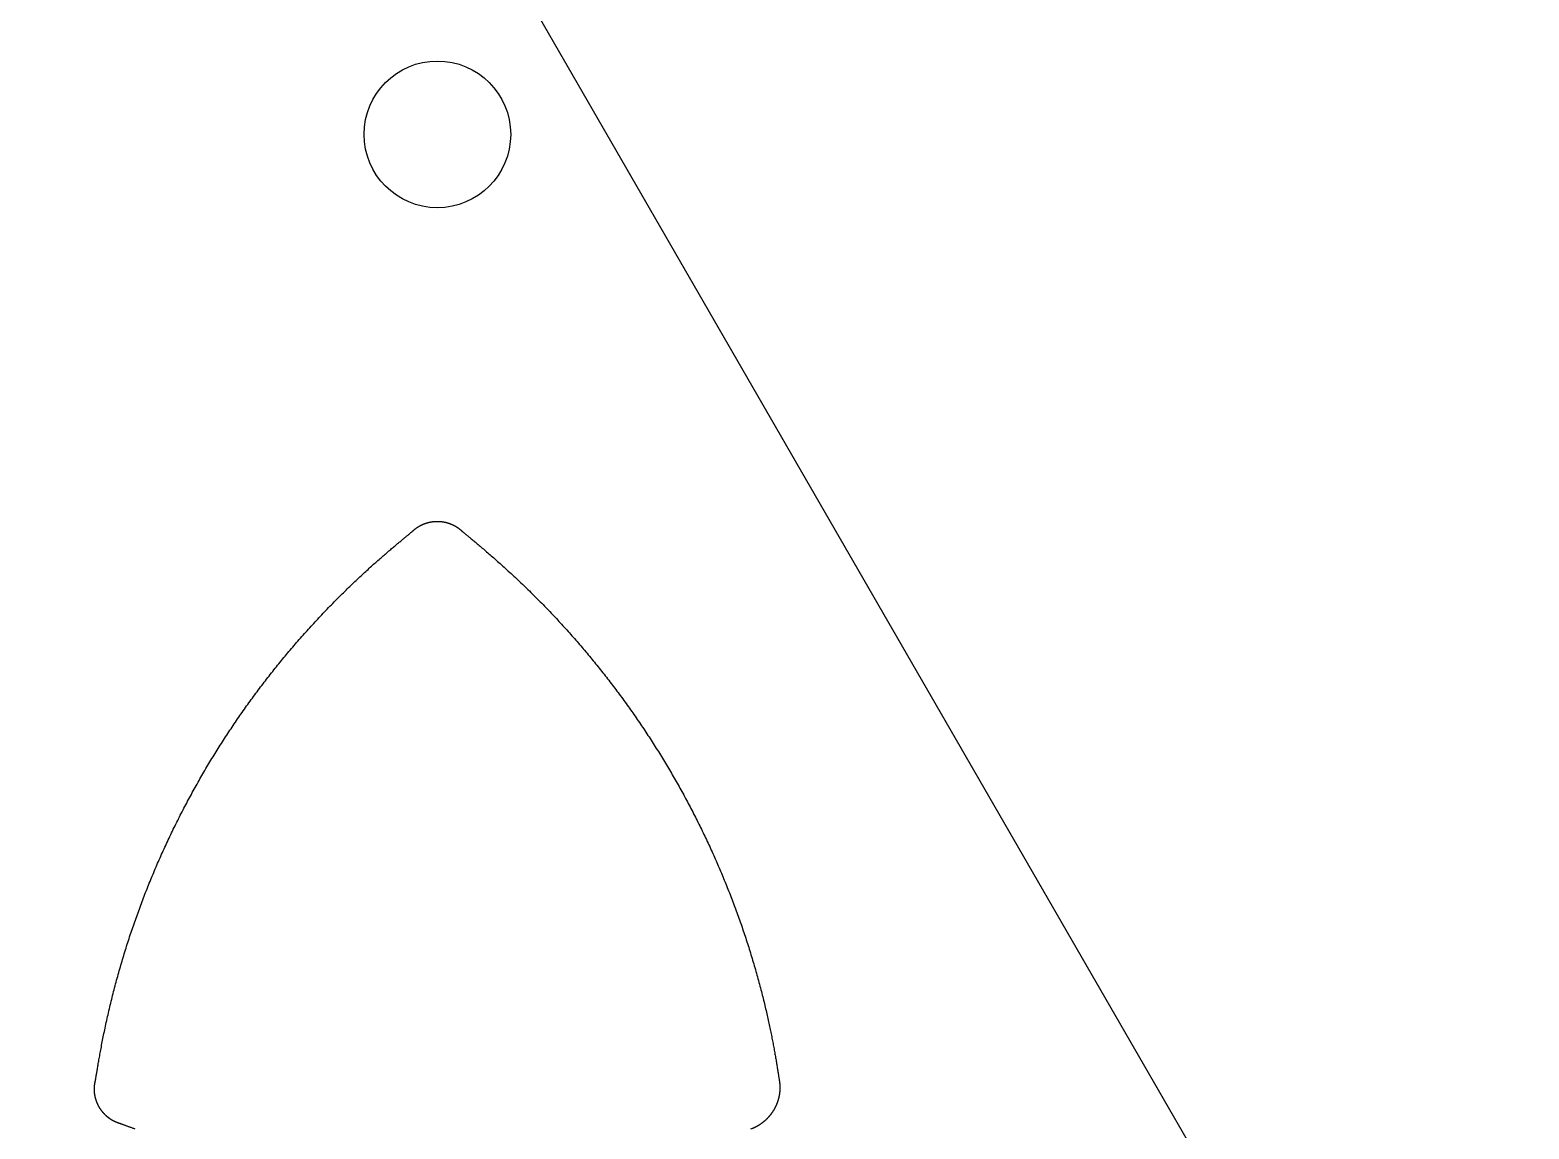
# Model space of a CAD drawing. Extents: x -3 to 136, y 0 to 121.
# Drawn here: x 75 to 105.67, y 69.26 to 91.74 of the extents above; entities that cross this region are included whole.
import ezdxf

# ---------------------------------------------------------------- set-up
doc = ezdxf.new("R2010")
doc.units = 0
doc.layers.get('0').update_dxf_attribs({"linetype": 'CONTINUOUS'})

msp = doc.modelspace()

# ---------------------------------------------------------------- linework, layer by layer
msp.add_lwpolyline([(69.2641, 119.9689, 0.5773503), (64.0679, 119.9689), (-2.5981, 4.5, 0.5773503), (0, 0), (133.332, 0, 0.5773503), (135.9301, 4.5)], format="xyb", close=True)
for points in [[(82.8388, 81.4983, 0), (82.8413, 81.5006, 0), (82.8437, 81.5029, 0), (82.8462, 81.5052, 0), (82.8488, 81.5075, 0), (82.8513, 81.5097, 0), (82.8538, 81.512, 0), (82.8564, 81.5142, 0), (82.8589, 81.5164, 0), (82.8615, 81.5186, 0), (82.8641, 81.5208, 0), (82.8666, 81.523, 0), (82.8692, 81.5251, 0), (82.8719, 81.5273, 0), (82.8745, 81.5294, 0), (82.8771, 81.5315, 0), (82.8798, 81.5336, 0), (82.8824, 81.5357, 0), (82.8851, 81.5378, 0), (82.8878, 81.5398, 0), (82.8904, 81.5419, 0), (82.8931, 81.5439, 0), (82.8958, 81.546, 0), (82.8986, 81.548, 0), (82.9013, 81.55, 0), (82.904, 81.552, 0), (82.9068, 81.5539, 0), (82.9095, 81.5559, 0), (82.9123, 81.5578, 0), (82.9151, 81.5597, 0), (82.9179, 81.5617, 0), (82.9207, 81.5636, 0), (82.9235, 81.5655, 0), (82.9263, 81.5673, 0), (82.9291, 81.5692, 0), (82.9319, 81.571, 0), (82.9348, 81.5729, 0), (82.9376, 81.5747, 0), (82.9405, 81.5765, 0), (82.9434, 81.5783, 0), (82.9462, 81.58, 0), (82.9491, 81.5818, 0), (82.952, 81.5836, 0), (82.9549, 81.5853, 0), (82.9578, 81.587, 0), (82.9608, 81.5887, 0), (82.9637, 81.5904, 0), (82.9666, 81.5921, 0), (82.9696, 81.5938, 0), (82.9725, 81.5954, 0), (82.9755, 81.597, 0), (82.9785, 81.5987, 0), (82.9814, 81.6003, 0), (82.9844, 81.6019, 0), (82.9874, 81.6034, 0), (82.9904, 81.605, 0), (82.9934, 81.6066, 0), (82.9965, 81.6081, 0), (82.9995, 81.6096, 0), (83.0025, 81.6111, 0), (83.0056, 81.6126, 0), (83.0086, 81.6141, 0), (83.0117, 81.6156, 0), (83.0147, 81.617, 0), (83.0178, 81.6185, 0), (83.0209, 81.6199, 0), (83.024, 81.6213, 0), (83.027, 81.6227, 0), (83.0301, 81.6241, 0), (83.0332, 81.6254, 0), (83.0364, 81.6268, 0), (83.0395, 81.6281, 0), (83.0426, 81.6294, 0), (83.0457, 81.6307, 0), (83.0489, 81.632, 0), (83.052, 81.6333, 0), (83.0552, 81.6346, 0), (83.0583, 81.6358, 0), (83.0615, 81.637, 0), (83.0646, 81.6383, 0), (83.0678, 81.6395, 0), (83.071, 81.6407, 0), (83.0742, 81.6418, 0), (83.0774, 81.643, 0), (83.0805, 81.6441, 0), (83.0837, 81.6453, 0), (83.0869, 81.6464, 0), (83.0901, 81.6475, 0), (83.0934, 81.6486, 0), (83.0966, 81.6496, 0), (83.0998, 81.6507, 0), (83.103, 81.6517, 0), (83.1063, 81.6527, 0), (83.1095, 81.6538, 0), (83.1127, 81.6547, 0), (83.116, 81.6557, 0), (83.1192, 81.6567, 0), (83.1225, 81.6576, 0), (83.1257, 81.6586, 0), (83.129, 81.6595, 0), (83.1323, 81.6604, 0), (83.1355, 81.6613, 0), (83.1388, 81.6622, 0), (83.1421, 81.663, 0), (83.1454, 81.6639, 0), (83.1486, 81.6647, 0), (83.1519, 81.6655, 0), (83.1552, 81.6663, 0), (83.1585, 81.6671, 0), (83.1618, 81.6679, 0), (83.1651, 81.6686, 0), (83.1684, 81.6694, 0), (83.1717, 81.6701, 0), (83.175, 81.6708, 0), (83.1784, 81.6715, 0), (83.1817, 81.6722, 0), (83.185, 81.6729, 0), (83.1883, 81.6735, 0), (83.1917, 81.6741, 0), (83.195, 81.6748, 0), (83.1983, 81.6754, 0), (83.2017, 81.676, 0), (83.205, 81.6765, 0), (83.2083, 81.6771, 0), (83.2117, 81.6776, 0), (83.215, 81.6782, 0), (83.2184, 81.6787, 0), (83.2217, 81.6792, 0), (83.2251, 81.6797, 0), (83.2284, 81.6801, 0), (83.2318, 81.6806, 0), (83.2352, 81.681, 0), (83.2385, 81.6815, 0), (83.2419, 81.6819, 0), (83.2453, 81.6823, 0), (83.2486, 81.6826, 0), (83.252, 81.683, 0), (83.2554, 81.6833, 0), (83.2587, 81.6837, 0), (83.2621, 81.684, 0), (83.2655, 81.6843, 0), (83.2689, 81.6846, 0), (83.2723, 81.6849, 0), (83.2756, 81.6851, 0), (83.279, 81.6854, 0), (83.2824, 81.6856, 0), (83.2858, 81.6858, 0), (83.2892, 81.686, 0), (83.2926, 81.6862, 0), (83.296, 81.6864, 0), (83.2993, 81.6865, 0), (83.3027, 81.6866, 0), (83.3061, 81.6868, 0), (83.3095, 81.6869, 0), (83.3129, 81.687, 0), (83.3163, 81.687, 0), (83.3197, 81.6871, 0), (83.3231, 81.6871, 0), (83.3265, 81.6872, 0), (83.3299, 81.6872, 0), (83.3333, 81.6872, 0), (83.3367, 81.6872, 0), (83.3401, 81.6871, 0), (83.3435, 81.6871, 0), (83.3469, 81.687, 0), (83.3503, 81.687, 0), (83.3536, 81.6869, 0), (83.357, 81.6868, 0), (83.3604, 81.6866, 0), (83.3638, 81.6865, 0), (83.3672, 81.6863, 0), (83.3706, 81.6862, 0), (83.374, 81.686, 0), (83.3774, 81.6858, 0), (83.3807, 81.6856, 0), (83.3841, 81.6854, 0), (83.3875, 81.6851, 0), (83.3909, 81.6849, 0), (83.3943, 81.6846, 0), (83.3977, 81.6843, 0), (83.401, 81.684, 0), (83.4044, 81.6837, 0), (83.4078, 81.6833, 0), (83.4111, 81.683, 0), (83.4145, 81.6826, 0), (83.4179, 81.6822, 0), (83.4212, 81.6818, 0), (83.4246, 81.6814, 0), (83.428, 81.681, 0), (83.4313, 81.6806, 0), (83.4347, 81.6801, 0), (83.438, 81.6797, 0), (83.4414, 81.6792, 0), (83.4447, 81.6787, 0), (83.4481, 81.6782, 0), (83.4514, 81.6776, 0), (83.4548, 81.6771, 0), (83.4581, 81.6765, 0), (83.4615, 81.6759, 0), (83.4648, 81.6753, 0), (83.4681, 81.6747, 0), (83.4715, 81.6741, 0), (83.4748, 81.6735, 0), (83.4781, 81.6728, 0), (83.4814, 81.6722, 0), (83.4848, 81.6715, 0), (83.4881, 81.6708, 0), (83.4914, 81.6701, 0), (83.4947, 81.6694, 0), (83.498, 81.6686, 0), (83.5013, 81.6679, 0), (83.5046, 81.6671, 0), (83.5079, 81.6663, 0), (83.5112, 81.6655, 0), (83.5145, 81.6647, 0), (83.5177, 81.6639, 0), (83.521, 81.663, 0), (83.5243, 81.6622, 0), (83.5276, 81.6613, 0), (83.5308, 81.6604, 0), (83.5341, 81.6595, 0), (83.5374, 81.6586, 0), (83.5406, 81.6576, 0), (83.5439, 81.6567, 0), (83.5471, 81.6557, 0), (83.5504, 81.6547, 0), (83.5536, 81.6537, 0), (83.5568, 81.6527, 0), (83.5601, 81.6517, 0), (83.5633, 81.6507, 0), (83.5665, 81.6496, 0), (83.5697, 81.6485, 0), (83.5729, 81.6475, 0), (83.5761, 81.6464, 0), (83.5793, 81.6452, 0), (83.5825, 81.6441, 0), (83.5857, 81.643, 0), (83.5889, 81.6418, 0), (83.5921, 81.6406, 0), (83.5953, 81.6394, 0), (83.5985, 81.6382, 0), (83.6016, 81.637, 0), (83.6048, 81.6358, 0), (83.6079, 81.6345, 0), (83.6111, 81.6333, 0), (83.6142, 81.632, 0), (83.6174, 81.6307, 0), (83.6205, 81.6294, 0), (83.6236, 81.6281, 0), (83.6267, 81.6267, 0), (83.6298, 81.6254, 0), (83.6329, 81.624, 0), (83.636, 81.6227, 0), (83.6391, 81.6213, 0), (83.6422, 81.6199, 0), (83.6453, 81.6184, 0), (83.6484, 81.617, 0), (83.6514, 81.6155, 0), (83.6545, 81.6141, 0), (83.6575, 81.6126, 0), (83.6606, 81.6111, 0), (83.6636, 81.6096, 0), (83.6666, 81.6081, 0), (83.6696, 81.6065, 0), (83.6726, 81.605, 0), (83.6756, 81.6034, 0), (83.6786, 81.6018, 0), (83.6816, 81.6003, 0), (83.6846, 81.5986, 0), (83.6876, 81.597, 0), (83.6905, 81.5954, 0), (83.6935, 81.5937, 0), (83.6964, 81.5921, 0), (83.6994, 81.5904, 0), (83.7023, 81.5887, 0), (83.7052, 81.587, 0), (83.7081, 81.5853, 0), (83.711, 81.5835, 0), (83.7139, 81.5818, 0), (83.7168, 81.58, 0), (83.7197, 81.5783, 0), (83.7226, 81.5765, 0), (83.7254, 81.5747, 0), (83.7283, 81.5728, 0), (83.7311, 81.571, 0), (83.734, 81.5692, 0), (83.7368, 81.5673, 0), (83.7396, 81.5654, 0), (83.7424, 81.5636, 0), (83.7452, 81.5617, 0), (83.748, 81.5597, 0), (83.7508, 81.5578, 0), (83.7535, 81.5559, 0), (83.7563, 81.5539, 0), (83.759, 81.5519, 0), (83.7618, 81.55, 0), (83.7645, 81.548, 0), (83.7672, 81.546, 0), (83.7699, 81.5439, 0), (83.7726, 81.5419, 0), (83.7753, 81.5398, 0), (83.778, 81.5378, 0), (83.7806, 81.5357, 0), (83.7833, 81.5336, 0), (83.7859, 81.5315, 0), (83.7886, 81.5294, 0), (83.7912, 81.5273, 0), (83.7938, 81.5251, 0), (83.7964, 81.5229, 0), (83.799, 81.5208, 0), (83.8016, 81.5186, 0), (83.8041, 81.5164, 0), (83.8067, 81.5142, 0), (83.8092, 81.512, 0), (83.8118, 81.5097, 0), (83.8143, 81.5075, 0), (83.8168, 81.5052, 0), (83.8193, 81.5029, 0), (83.8218, 81.5006, 0), (83.8243, 81.4983, 0)], [(76.3327, 70.2295, 0), (76.3337, 70.2339, 0), (76.3348, 70.2393, 0), (76.336, 70.2457, 0), (76.3374, 70.2529, 0), (76.3388, 70.2611, 0), (76.3404, 70.2702, 0), (76.3422, 70.2802, 0), (76.344, 70.2911, 0), (76.346, 70.3028, 0), (76.3481, 70.3154, 0), (76.3503, 70.3289, 0), (76.3527, 70.3432, 0), (76.3552, 70.3583, 0), (76.3578, 70.3742, 0), (76.3606, 70.391, 0), (76.3635, 70.4085, 0), (76.3665, 70.4269, 0), (76.3697, 70.446, 0), (76.373, 70.4659, 0), (76.3765, 70.4865, 0), (76.3801, 70.5079, 0), (76.3838, 70.53, 0), (76.3877, 70.5528, 0), (76.3918, 70.5764, 0), (76.3959, 70.6006, 0), (76.4003, 70.6255, 0), (76.4048, 70.6512, 0), (76.4094, 70.6774, 0), (76.4142, 70.7044, 0), (76.4191, 70.7319, 0), (76.4242, 70.7602, 0), (76.4294, 70.789, 0), (76.4348, 70.8185, 0), (76.4404, 70.8485, 0), (76.4461, 70.8792, 0), (76.4519, 70.9104, 0), (76.458, 70.9422, 0), (76.4642, 70.9745, 0), (76.4705, 71.0074, 0), (76.477, 71.0409, 0), (76.4837, 71.0749, 0), (76.4906, 71.1093, 0), (76.4976, 71.1443, 0), (76.5048, 71.1798, 0), (76.5122, 71.2158, 0), (76.5197, 71.2522, 0), (76.5274, 71.2891, 0), (76.5353, 71.3265, 0), (76.5433, 71.3643, 0), (76.5515, 71.4025, 0), (76.5599, 71.4411, 0), (76.5685, 71.4802, 0), (76.5773, 71.5196, 0), (76.5862, 71.5592, 0), (76.5951, 71.5987, 0), (76.6042, 71.6382, 0), (76.6133, 71.6777, 0), (76.6226, 71.7171, 0), (76.6319, 71.7565, 0), (76.6413, 71.7959, 0), (76.6508, 71.8352, 0), (76.6603, 71.8745, 0), (76.67, 71.9138, 0), (76.6797, 71.953, 0), (76.6896, 71.9922, 0), (76.6995, 72.0314, 0), (76.7095, 72.0705, 0), (76.7196, 72.1096, 0), (76.7298, 72.1486, 0), (76.74, 72.1877, 0), (76.7504, 72.2267, 0), (76.7608, 72.2656, 0), (76.7714, 72.3045, 0), (76.782, 72.3434, 0), (76.7927, 72.3823, 0), (76.8034, 72.4211, 0), (76.8143, 72.4599, 0), (76.8253, 72.4987, 0), (76.8363, 72.5374, 0), (76.8475, 72.5761, 0), (76.8587, 72.6147, 0), (76.87, 72.6534, 0), (76.8814, 72.692, 0), (76.8929, 72.7305, 0), (76.9044, 72.7691, 0), (76.9161, 72.8076, 0), (76.9278, 72.846, 0), (76.9397, 72.8845, 0), (76.9516, 72.9229, 0), (76.9636, 72.9612, 0), (76.9757, 72.9996, 0), (76.9878, 73.0379, 0), (77.0001, 73.0762, 0), (77.0125, 73.1144, 0), (77.0249, 73.1526, 0), (77.0374, 73.1908, 0), (77.05, 73.229, 0), (77.0627, 73.2671, 0), (77.0755, 73.3052, 0), (77.0884, 73.3433, 0), (77.1014, 73.3813, 0), (77.1144, 73.4193, 0), (77.1276, 73.4573, 0), (77.1408, 73.4953, 0), (77.1541, 73.5332, 0), (77.1675, 73.5711, 0), (77.181, 73.6089, 0), (77.1946, 73.6468, 0), (77.2082, 73.6846, 0), (77.222, 73.7223, 0), (77.2358, 73.7601, 0), (77.2497, 73.7978, 0), (77.2638, 73.8355, 0), (77.2779, 73.8732, 0), (77.2921, 73.9108, 0), (77.3063, 73.9484, 0), (77.3207, 73.986, 0), (77.3352, 74.0235, 0), (77.3497, 74.061, 0), (77.3643, 74.0985, 0), (77.3791, 74.136, 0), (77.3939, 74.1734, 0), (77.4088, 74.2108, 0), (77.4237, 74.2482, 0), (77.4388, 74.2856, 0), (77.454, 74.3229, 0), (77.4692, 74.3602, 0), (77.4846, 74.3975, 0), (77.5, 74.4347, 0), (77.5155, 74.4719, 0), (77.5311, 74.5091, 0), (77.5468, 74.5462, 0), (77.5625, 74.5833, 0), (77.5784, 74.6204, 0), (77.5943, 74.6574, 0), (77.6103, 74.6944, 0), (77.6264, 74.7313, 0), (77.6426, 74.7683, 0), (77.6589, 74.8051, 0), (77.6752, 74.8419, 0), (77.6916, 74.8787, 0), (77.7082, 74.9155, 0), (77.7248, 74.9522, 0), (77.7414, 74.9889, 0), (77.7582, 75.0255, 0), (77.7751, 75.0621, 0), (77.792, 75.0986, 0), (77.809, 75.1351, 0), (77.8261, 75.1716, 0), (77.8433, 75.208, 0), (77.8605, 75.2444, 0), (77.8779, 75.2808, 0), (77.8953, 75.3171, 0), (77.9128, 75.3533, 0), (77.9304, 75.3896, 0), (77.9481, 75.4257, 0), (77.9659, 75.4619, 0), (77.9837, 75.498, 0), (78.0016, 75.534, 0), (78.0196, 75.57, 0), (78.0377, 75.606, 0), (78.0559, 75.6419, 0), (78.0741, 75.6778, 0), (78.0925, 75.7137, 0), (78.1109, 75.7495, 0), (78.1294, 75.7852, 0), (78.1479, 75.8209, 0), (78.1666, 75.8566, 0), (78.1853, 75.8922, 0), (78.2041, 75.9278, 0), (78.223, 75.9634, 0), (78.242, 75.9989, 0), (78.2611, 76.0343, 0), (78.2802, 76.0697, 0), (78.2994, 76.1051, 0), (78.3187, 76.1404, 0), (78.3381, 76.1757, 0), (78.3576, 76.2109, 0), (78.3771, 76.2461, 0), (78.3967, 76.2812, 0), (78.4164, 76.3163, 0), (78.4362, 76.3514, 0), (78.4561, 76.3864, 0), (78.476, 76.4213, 0), (78.496, 76.4562, 0), (78.5161, 76.4911, 0), (78.5363, 76.5259, 0), (78.5566, 76.5607, 0), (78.5769, 76.5954, 0), (78.5973, 76.6301, 0), (78.6178, 76.6647, 0), (78.6384, 76.6993, 0), (78.6591, 76.7339, 0), (78.6798, 76.7684, 0), (78.7006, 76.8028, 0), (78.7215, 76.8372, 0), (78.7425, 76.8715, 0), (78.7635, 76.9058, 0), (78.7846, 76.9401, 0), (78.8058, 76.9743, 0), (78.8271, 77.0085, 0), (78.8485, 77.0426, 0), (78.8699, 77.0766, 0), (78.8914, 77.1106, 0), (78.913, 77.1446, 0), (78.9347, 77.1785, 0), (78.9564, 77.2124, 0), (78.9783, 77.2462, 0), (79.0002, 77.28, 0), (79.0222, 77.3137, 0), (79.0442, 77.3473, 0), (79.0664, 77.381, 0), (79.0886, 77.4145, 0), (79.1109, 77.448, 0), (79.1332, 77.4815, 0), (79.1557, 77.5149, 0), (79.1782, 77.5483, 0), (79.2008, 77.5816, 0), (79.2235, 77.6149, 0), (79.2462, 77.6481, 0), (79.269, 77.6812, 0), (79.2919, 77.7143, 0), (79.3149, 77.7474, 0), (79.338, 77.7804, 0), (79.3611, 77.8134, 0), (79.3843, 77.8463, 0), (79.4076, 77.8791, 0), (79.431, 77.9119, 0), (79.4544, 77.9447, 0), (79.4779, 77.9773, 0), (79.5015, 78.01, 0), (79.5252, 78.0426, 0), (79.5489, 78.0751, 0), (79.5727, 78.1076, 0), (79.5966, 78.14, 0), (79.6205, 78.1724, 0), (79.6446, 78.2047, 0), (79.6687, 78.237, 0), (79.6929, 78.2692, 0), (79.7171, 78.3013, 0), (79.7415, 78.3334, 0), (79.7659, 78.3655, 0), (79.7904, 78.3975, 0), (79.8149, 78.4294, 0), (79.8396, 78.4613, 0), (79.8643, 78.4931, 0), (79.8891, 78.5249, 0), (79.9139, 78.5566, 0), (79.9388, 78.5883, 0), (79.9638, 78.6199, 0), (79.9889, 78.6515, 0), (80.0141, 78.683, 0), (80.0393, 78.7144, 0), (80.0646, 78.7458, 0), (80.09, 78.7771, 0), (80.1154, 78.8084, 0), (80.1409, 78.8396, 0), (80.1665, 78.8708, 0), (80.1922, 78.9019, 0), (80.2179, 78.9329, 0), (80.2437, 78.9639, 0), (80.2696, 78.9948, 0), (80.2956, 79.0257, 0), (80.3216, 79.0565, 0), (80.3477, 79.0873, 0), (80.3739, 79.118, 0), (80.4001, 79.1486, 0), (80.4264, 79.1792, 0), (80.4528, 79.2097, 0), (80.4793, 79.2402, 0), (80.5058, 79.2706, 0), (80.5324, 79.3009, 0), (80.5591, 79.3312, 0), (80.5858, 79.3614, 0), (80.6127, 79.3916, 0), (80.6396, 79.4217, 0), (80.6665, 79.4518, 0), (80.6936, 79.4818, 0), (80.7207, 79.5117, 0), (80.7478, 79.5416, 0), (80.7751, 79.5714, 0), (80.8024, 79.6011, 0), (80.8298, 79.6308, 0), (80.8573, 79.6604, 0), (80.8848, 79.69, 0), (80.9124, 79.7195, 0), (80.9401, 79.749, 0), (80.9678, 79.7783, 0), (80.9956, 79.8077, 0), (81.0235, 79.8369, 0), (81.0515, 79.8661, 0), (81.0795, 79.8953, 0), (81.1076, 79.9243, 0), (81.1357, 79.9533, 0), (81.1637, 79.982, 0), (81.1916, 80.0105, 0), (81.2194, 80.0387, 0), (81.247, 80.0667, 0), (81.2745, 80.0944, 0), (81.302, 80.1219, 0), (81.3292, 80.1491, 0), (81.3564, 80.1761, 0), (81.3834, 80.2029, 0), (81.4102, 80.2293, 0), (81.437, 80.2556, 0), (81.4635, 80.2815, 0), (81.49, 80.3073, 0), (81.5163, 80.3327, 0), (81.5424, 80.358, 0), (81.5684, 80.3829, 0), (81.5942, 80.4077, 0), (81.6199, 80.4321, 0), (81.6454, 80.4563, 0), (81.6707, 80.4803, 0), (81.6959, 80.504, 0), (81.7209, 80.5275, 0), (81.7457, 80.5507, 0), (81.7704, 80.5737, 0), (81.7948, 80.5964, 0), (81.8191, 80.6189, 0), (81.8433, 80.6411, 0), (81.8672, 80.663, 0), (81.8909, 80.6847, 0), (81.9145, 80.7062, 0), (81.9378, 80.7274, 0), (81.961, 80.7483, 0), (81.9839, 80.769, 0), (82.0067, 80.7895, 0), (82.0292, 80.8097, 0), (82.0516, 80.8296, 0), (82.0737, 80.8493, 0), (82.0956, 80.8687, 0), (82.1173, 80.8879, 0), (82.1388, 80.9068, 0), (82.16, 80.9255, 0), (82.1811, 80.9439, 0), (82.2019, 80.9621, 0), (82.2225, 80.98, 0), (82.2428, 80.9977, 0), (82.2629, 81.0151, 0), (82.2828, 81.0322, 0), (82.3025, 81.0491, 0), (82.3219, 81.0658, 0), (82.341, 81.0821, 0), (82.3599, 81.0983, 0), (82.3786, 81.1142, 0), (82.397, 81.1298, 0), (82.4151, 81.1452, 0), (82.433, 81.1603, 0), (82.4506, 81.1752, 0), (82.468, 81.1898, 0), (82.4851, 81.2041, 0), (82.5019, 81.2182, 0), (82.5185, 81.2321, 0), (82.5348, 81.2456, 0), (82.5508, 81.259, 0), (82.5665, 81.2721, 0), (82.5819, 81.2849, 0), (82.5971, 81.2975, 0), (82.612, 81.3098, 0), (82.6265, 81.3218, 0), (82.6408, 81.3336, 0), (82.6548, 81.3452, 0), (82.6685, 81.3565, 0), (82.6819, 81.3675, 0), (82.695, 81.3783, 0), (82.7077, 81.3887, 0), (82.72, 81.3988, 0), (82.7318, 81.4086, 0), (82.7432, 81.418, 0), (82.7541, 81.427, 0), (82.7646, 81.4356, 0), (82.7744, 81.4437, 0), (82.7837, 81.4515, 0), (82.7925, 81.4587, 0), (82.8006, 81.4655, 0), (82.8081, 81.4718, 0), (82.815, 81.4776, 0), (82.8212, 81.4829, 0), (82.8267, 81.4876, 0), (82.8315, 81.4917, 0), (82.8355, 81.4953, 0), (82.8388, 81.4983, 0)], [(83.8243, 81.4983, 0), (83.8275, 81.4954, 0), (83.8314, 81.4919, 0), (83.836, 81.4879, 0), (83.8413, 81.4834, 0), (83.8472, 81.4783, 0), (83.8538, 81.4727, 0), (83.8611, 81.4667, 0), (83.869, 81.4601, 0), (83.8776, 81.453, 0), (83.8867, 81.4454, 0), (83.8966, 81.4373, 0), (83.907, 81.4287, 0), (83.918, 81.4197, 0), (83.9296, 81.4101, 0), (83.9418, 81.4001, 0), (83.9546, 81.3896, 0), (83.9679, 81.3786, 0), (83.9818, 81.3671, 0), (83.9962, 81.3552, 0), (84.0112, 81.3428, 0), (84.0268, 81.3299, 0), (84.0428, 81.3166, 0), (84.0594, 81.3029, 0), (84.0765, 81.2886, 0), (84.094, 81.274, 0), (84.1121, 81.2589, 0), (84.1307, 81.2434, 0), (84.1497, 81.2274, 0), (84.1692, 81.211, 0), (84.1891, 81.1942, 0), (84.2095, 81.1769, 0), (84.2304, 81.1593, 0), (84.2517, 81.1412, 0), (84.2734, 81.1227, 0), (84.2955, 81.1038, 0), (84.318, 81.0845, 0), (84.3409, 81.0648, 0), (84.3642, 81.0447, 0), (84.3879, 81.0242, 0), (84.4119, 81.0033, 0), (84.4364, 80.9821, 0), (84.4611, 80.9604, 0), (84.4862, 80.9384, 0), (84.5117, 80.916, 0), (84.5375, 80.8932, 0), (84.5636, 80.8701, 0), (84.59, 80.8466, 0), (84.6167, 80.8227, 0), (84.6437, 80.7985, 0), (84.671, 80.774, 0), (84.6986, 80.749, 0), (84.7265, 80.7238, 0), (84.7546, 80.6982, 0), (84.7829, 80.6723, 0), (84.8115, 80.646, 0), (84.8404, 80.6194, 0), (84.8694, 80.5925, 0), (84.8985, 80.5654, 0), (84.9276, 80.5383, 0), (84.9565, 80.5111, 0), (84.9854, 80.4838, 0), (85.0143, 80.4565, 0), (85.043, 80.4292, 0), (85.0717, 80.4018, 0), (85.1003, 80.3743, 0), (85.1289, 80.3468, 0), (85.1574, 80.3192, 0), (85.1858, 80.2916, 0), (85.2141, 80.2639, 0), (85.2424, 80.2361, 0), (85.2706, 80.2083, 0), (85.2988, 80.1805, 0), (85.3268, 80.1526, 0), (85.3549, 80.1246, 0), (85.3828, 80.0966, 0), (85.4107, 80.0685, 0), (85.4384, 80.0404, 0), (85.4662, 80.0122, 0), (85.4938, 79.984, 0), (85.5214, 79.9557, 0), (85.549, 79.9273, 0), (85.5764, 79.8989, 0), (85.6038, 79.8704, 0), (85.6311, 79.8419, 0), (85.6584, 79.8133, 0), (85.6855, 79.7847, 0), (85.7127, 79.756, 0), (85.7397, 79.7272, 0), (85.7667, 79.6984, 0), (85.7936, 79.6696, 0), (85.8204, 79.6407, 0), (85.8472, 79.6117, 0), (85.8739, 79.5826, 0), (85.9006, 79.5536, 0), (85.9271, 79.5244, 0), (85.9536, 79.4952, 0), (85.9801, 79.466, 0), (86.0064, 79.4366, 0), (86.0327, 79.4073, 0), (86.059, 79.3778, 0), (86.0851, 79.3484, 0), (86.1112, 79.3188, 0), (86.1373, 79.2892, 0), (86.1632, 79.2596, 0), (86.1891, 79.2298, 0), (86.215, 79.2001, 0), (86.2407, 79.1702, 0), (86.2664, 79.1404, 0), (86.2921, 79.1104, 0), (86.3176, 79.0804, 0), (86.3431, 79.0504, 0), (86.3686, 79.0202, 0), (86.3939, 78.9901, 0), (86.4192, 78.9598, 0), (86.4445, 78.9296, 0), (86.4696, 78.8992, 0), (86.4947, 78.8688, 0), (86.5197, 78.8383, 0), (86.5447, 78.8078, 0), (86.5696, 78.7772, 0), (86.5944, 78.7466, 0), (86.6192, 78.7159, 0), (86.6439, 78.6852, 0), (86.6685, 78.6544, 0), (86.6931, 78.6235, 0), (86.7176, 78.5926, 0), (86.7421, 78.5616, 0), (86.7664, 78.5305, 0), (86.7907, 78.4994, 0), (86.815, 78.4683, 0), (86.8391, 78.4371, 0), (86.8633, 78.4058, 0), (86.8873, 78.3745, 0), (86.9113, 78.3431, 0), (86.9352, 78.3116, 0), (86.959, 78.2801, 0), (86.9828, 78.2485, 0), (87.0065, 78.2169, 0), (87.0302, 78.1852, 0), (87.0537, 78.1535, 0), (87.0772, 78.1217, 0), (87.1007, 78.0899, 0), (87.124, 78.058, 0), (87.1473, 78.026, 0), (87.1705, 77.9941, 0), (87.1937, 77.962, 0), (87.2167, 77.9299, 0), (87.2397, 77.8978, 0), (87.2627, 77.8656, 0), (87.2855, 77.8334, 0), (87.3083, 77.8011, 0), (87.331, 77.7688, 0), (87.3536, 77.7364, 0), (87.3762, 77.7039, 0), (87.3987, 77.6715, 0), (87.4211, 77.6389, 0), (87.4434, 77.6064, 0), (87.4657, 77.5737, 0), (87.4879, 77.541, 0), (87.51, 77.5083, 0), (87.532, 77.4756, 0), (87.554, 77.4427, 0), (87.5759, 77.4099, 0), (87.5977, 77.377, 0), (87.6195, 77.344, 0), (87.6411, 77.311, 0), (87.6627, 77.2779, 0), (87.6843, 77.2448, 0), (87.7057, 77.2117, 0), (87.7271, 77.1785, 0), (87.7484, 77.1452, 0), (87.7696, 77.112, 0), (87.7908, 77.0786, 0), (87.8119, 77.0452, 0), (87.8329, 77.0118, 0), (87.8538, 76.9783, 0), (87.8746, 76.9448, 0), (87.8954, 76.9113, 0), (87.9161, 76.8777, 0), (87.9367, 76.844, 0), (87.9573, 76.8103, 0), (87.9778, 76.7766, 0), (87.9982, 76.7428, 0), (88.0185, 76.7089, 0), (88.0387, 76.6751, 0), (88.0589, 76.6411, 0), (88.079, 76.6072, 0), (88.099, 76.5732, 0), (88.119, 76.5391, 0), (88.1388, 76.505, 0), (88.1586, 76.4709, 0), (88.1783, 76.4367, 0), (88.198, 76.4025, 0), (88.2175, 76.3682, 0), (88.237, 76.3339, 0), (88.2564, 76.2996, 0), (88.2757, 76.2652, 0), (88.295, 76.2307, 0), (88.3142, 76.1962, 0), (88.3333, 76.1617, 0), (88.3523, 76.1272, 0), (88.3712, 76.0925, 0), (88.3901, 76.0579, 0), (88.4089, 76.0232, 0), (88.4276, 75.9885, 0), (88.4462, 75.9537, 0), (88.4648, 75.9189, 0), (88.4833, 75.884, 0), (88.5017, 75.8492, 0), (88.52, 75.8142, 0), (88.5382, 75.7792, 0), (88.5564, 75.7442, 0), (88.5745, 75.7092, 0), (88.5925, 75.6741, 0), (88.6104, 75.639, 0), (88.6283, 75.6038, 0), (88.6461, 75.5686, 0), (88.6638, 75.5333, 0), (88.6814, 75.498, 0), (88.6989, 75.4627, 0), (88.7164, 75.4273, 0), (88.7337, 75.3919, 0), (88.751, 75.3565, 0), (88.7683, 75.321, 0), (88.7854, 75.2855, 0), (88.8025, 75.2499, 0), (88.8194, 75.2143, 0), (88.8363, 75.1787, 0), (88.8532, 75.143, 0), (88.8699, 75.1073, 0), (88.8866, 75.0715, 0), (88.9032, 75.0357, 0), (88.9197, 74.9999, 0), (88.9361, 74.9641, 0), (88.9524, 74.9282, 0), (88.9687, 74.8922, 0), (88.9849, 74.8563, 0), (89.001, 74.8202, 0), (89.017, 74.7842, 0), (89.0329, 74.7481, 0), (89.0488, 74.712, 0), (89.0646, 74.6759, 0), (89.0803, 74.6397, 0), (89.0959, 74.6035, 0), (89.1114, 74.5672, 0), (89.1269, 74.5309, 0), (89.1422, 74.4946, 0), (89.1575, 74.4582, 0), (89.1727, 74.4218, 0), (89.1879, 74.3854, 0), (89.2029, 74.3489, 0), (89.2179, 74.3124, 0), (89.2327, 74.2759, 0), (89.2475, 74.2393, 0), (89.2623, 74.2027, 0), (89.2769, 74.1661, 0), (89.2915, 74.1294, 0), (89.3059, 74.0927, 0), (89.3203, 74.056, 0), (89.3346, 74.0192, 0), (89.3488, 73.9824, 0), (89.363, 73.9456, 0), (89.377, 73.9087, 0), (89.391, 73.8719, 0), (89.4049, 73.8349, 0), (89.4187, 73.798, 0), (89.4324, 73.761, 0), (89.4461, 73.7239, 0), (89.4597, 73.6869, 0), (89.4731, 73.6498, 0), (89.4865, 73.6127, 0), (89.4998, 73.5755, 0), (89.5131, 73.5384, 0), (89.5262, 73.5011, 0), (89.5393, 73.4639, 0), (89.5522, 73.4266, 0), (89.5651, 73.3893, 0), (89.5779, 73.352, 0), (89.5907, 73.3146, 0), (89.6033, 73.2772, 0), (89.6158, 73.2398, 0), (89.6283, 73.2024, 0), (89.6407, 73.1649, 0), (89.653, 73.1274, 0), (89.6652, 73.0898, 0), (89.6774, 73.0523, 0), (89.6894, 73.0147, 0), (89.7014, 72.977, 0), (89.7132, 72.9394, 0), (89.725, 72.9017, 0), (89.7367, 72.864, 0), (89.7484, 72.8262, 0), (89.7599, 72.7885, 0), (89.7713, 72.7507, 0), (89.7827, 72.7129, 0), (89.794, 72.675, 0), (89.8052, 72.6371, 0), (89.8163, 72.5992, 0), (89.8273, 72.5613, 0), (89.8382, 72.5233, 0), (89.8491, 72.4853, 0), (89.8599, 72.4473, 0), (89.8705, 72.4093, 0), (89.8811, 72.3712, 0), (89.8916, 72.3332, 0), (89.902, 72.2953, 0), (89.9122, 72.2576, 0), (89.9223, 72.2201, 0), (89.9322, 72.1829, 0), (89.9419, 72.1458, 0), (89.9515, 72.109, 0), (89.961, 72.0725, 0), (89.9703, 72.0361, 0), (89.9795, 72, 0), (89.9886, 71.9641, 0), (89.9975, 71.9285, 0), (90.0062, 71.8931, 0), (90.0149, 71.8579, 0), (90.0234, 71.823, 0), (90.0317, 71.7884, 0), (90.0399, 71.7539, 0), (90.048, 71.7197, 0), (90.056, 71.6858, 0), (90.0638, 71.6521, 0), (90.0715, 71.6187, 0), (90.0791, 71.5855, 0), (90.0865, 71.5526, 0), (90.0938, 71.52, 0), (90.101, 71.4876, 0), (90.1081, 71.4555, 0), (90.115, 71.4236, 0), (90.1218, 71.392, 0), (90.1285, 71.3607, 0), (90.1351, 71.3297, 0), (90.1416, 71.2989, 0), (90.1479, 71.2684, 0), (90.1542, 71.2382, 0), (90.1603, 71.2083, 0), (90.1663, 71.1786, 0), (90.1722, 71.1493, 0), (90.178, 71.1202, 0), (90.1836, 71.0914, 0), (90.1892, 71.0629, 0), (90.1947, 71.0347, 0), (90.2, 71.0068, 0), (90.2053, 70.9792, 0), (90.2104, 70.9519, 0), (90.2155, 70.9249, 0), (90.2204, 70.8982, 0), (90.2252, 70.8718, 0), (90.23, 70.8457, 0), (90.2346, 70.8199, 0), (90.2392, 70.7944, 0), (90.2436, 70.7693, 0), (90.248, 70.7444, 0), (90.2523, 70.7199, 0), (90.2564, 70.6957, 0), (90.2605, 70.6718, 0), (90.2645, 70.6483, 0), (90.2684, 70.625, 0), (90.2722, 70.6021, 0), (90.276, 70.5796, 0), (90.2796, 70.5573, 0), (90.2832, 70.5354, 0), (90.2867, 70.5138, 0), (90.2901, 70.4926, 0), (90.2934, 70.4717, 0), (90.2966, 70.4512, 0), (90.2998, 70.431, 0), (90.3029, 70.4111, 0), (90.3059, 70.3916, 0), (90.3089, 70.3724, 0), (90.3117, 70.3538, 0), (90.3144, 70.336, 0), (90.317, 70.3191, 0), (90.3193, 70.3033, 0), (90.3215, 70.2886, 0), (90.3235, 70.2752, 0), (90.3253, 70.263, 0), (90.3269, 70.2523, 0), (90.3283, 70.2431, 0), (90.3294, 70.2354, 0), (90.3303, 70.2295, 0)], [(76.8254, 69.376, 0), (76.8222, 69.377, 0), (76.819, 69.378, 0), (76.8158, 69.379, 0), (76.8125, 69.3801, 0), (76.8093, 69.3811, 0), (76.8061, 69.3822, 0), (76.8029, 69.3833, 0), (76.7997, 69.3844, 0), (76.7965, 69.3855, 0), (76.7934, 69.3867, 0), (76.7902, 69.3878, 0), (76.787, 69.389, 0), (76.7838, 69.3902, 0), (76.7807, 69.3914, 0), (76.7775, 69.3926, 0), (76.7744, 69.3939, 0), (76.7713, 69.3951, 0), (76.7681, 69.3964, 0), (76.765, 69.3977, 0), (76.7619, 69.399, 0), (76.7588, 69.4003, 0), (76.7557, 69.4016, 0), (76.7526, 69.403, 0), (76.7495, 69.4043, 0), (76.7464, 69.4057, 0), (76.7433, 69.4071, 0), (76.7402, 69.4085, 0), (76.7372, 69.4099, 0), (76.7341, 69.4114, 0), (76.7311, 69.4128, 0), (76.728, 69.4143, 0), (76.725, 69.4158, 0), (76.7219, 69.4173, 0), (76.7189, 69.4188, 0), (76.7159, 69.4203, 0), (76.7129, 69.4219, 0), (76.7099, 69.4234, 0), (76.7069, 69.425, 0), (76.7039, 69.4266, 0), (76.7009, 69.4282, 0), (76.698, 69.4298, 0), (76.695, 69.4315, 0), (76.6921, 69.4331, 0), (76.6891, 69.4348, 0), (76.6862, 69.4365, 0), (76.6832, 69.4382, 0), (76.6803, 69.4399, 0), (76.6774, 69.4416, 0), (76.6745, 69.4433, 0), (76.6716, 69.4451, 0), (76.6687, 69.4468, 0), (76.6658, 69.4486, 0), (76.6629, 69.4504, 0), (76.6601, 69.4522, 0), (76.6572, 69.454, 0), (76.6544, 69.4558, 0), (76.6515, 69.4577, 0), (76.6487, 69.4595, 0), (76.6459, 69.4614, 0), (76.6431, 69.4633, 0), (76.6403, 69.4652, 0), (76.6375, 69.4671, 0), (76.6347, 69.469, 0), (76.6319, 69.471, 0), (76.6291, 69.4729, 0), (76.6264, 69.4749, 0), (76.6236, 69.4769, 0), (76.6209, 69.4789, 0), (76.6181, 69.4809, 0), (76.6154, 69.4829, 0), (76.6127, 69.4849, 0), (76.61, 69.487, 0), (76.6073, 69.489, 0), (76.6046, 69.4911, 0), (76.6019, 69.4932, 0), (76.5993, 69.4953, 0), (76.5966, 69.4974, 0), (76.594, 69.4995, 0), (76.5913, 69.5017, 0), (76.5887, 69.5038, 0), (76.5861, 69.506, 0), (76.5835, 69.5081, 0), (76.5809, 69.5103, 0), (76.5783, 69.5125, 0), (76.5757, 69.5147, 0), (76.5732, 69.5169, 0), (76.5706, 69.5191, 0), (76.5681, 69.5214, 0), (76.5655, 69.5236, 0), (76.563, 69.5259, 0), (76.5605, 69.5282, 0), (76.558, 69.5305, 0), (76.5555, 69.5328, 0), (76.553, 69.5351, 0), (76.5505, 69.5374, 0), (76.5481, 69.5397, 0), (76.5456, 69.542, 0), (76.5432, 69.5444, 0), (76.5408, 69.5468, 0), (76.5383, 69.5491, 0), (76.5359, 69.5515, 0), (76.5335, 69.5539, 0), (76.5312, 69.5563, 0), (76.5288, 69.5587, 0), (76.5264, 69.5612, 0), (76.5241, 69.5636, 0), (76.5217, 69.5661, 0), (76.5194, 69.5685, 0), (76.5171, 69.571, 0), (76.5148, 69.5735, 0), (76.5125, 69.576, 0), (76.5102, 69.5785, 0), (76.5079, 69.581, 0), (76.5057, 69.5835, 0), (76.5034, 69.586, 0), (76.5012, 69.5886, 0), (76.499, 69.5911, 0), (76.4967, 69.5937, 0), (76.4945, 69.5963, 0), (76.4924, 69.5989, 0), (76.4902, 69.6015, 0), (76.488, 69.6041, 0), (76.4859, 69.6067, 0), (76.4837, 69.6093, 0), (76.4816, 69.6119, 0), (76.4795, 69.6146, 0), (76.4773, 69.6172, 0), (76.4752, 69.6199, 0), (76.4732, 69.6226, 0), (76.4711, 69.6253, 0), (76.469, 69.6279, 0), (76.467, 69.6306, 0), (76.4649, 69.6334, 0), (76.4629, 69.6361, 0), (76.4609, 69.6388, 0), (76.4589, 69.6415, 0), (76.4569, 69.6443, 0), (76.4549, 69.647, 0), (76.453, 69.6498, 0), (76.451, 69.6526, 0), (76.4491, 69.6554, 0), (76.4472, 69.6582, 0), (76.4452, 69.661, 0), (76.4433, 69.6638, 0), (76.4415, 69.6666, 0), (76.4396, 69.6694, 0), (76.4377, 69.6722, 0), (76.4359, 69.6751, 0), (76.434, 69.6779, 0), (76.4322, 69.6808, 0), (76.4304, 69.6837, 0), (76.4286, 69.6865, 0), (76.4268, 69.6894, 0), (76.425, 69.6923, 0), (76.4232, 69.6952, 0), (76.4215, 69.6981, 0), (76.4198, 69.701, 0), (76.418, 69.704, 0), (76.4163, 69.7069, 0), (76.4146, 69.7098, 0), (76.4129, 69.7128, 0), (76.4113, 69.7157, 0), (76.4096, 69.7187, 0), (76.408, 69.7217, 0), (76.4063, 69.7247, 0), (76.4047, 69.7276, 0), (76.4031, 69.7306, 0), (76.4015, 69.7336, 0), (76.4, 69.7366, 0), (76.3984, 69.7396, 0), (76.3968, 69.7427, 0), (76.3953, 69.7457, 0), (76.3938, 69.7487, 0), (76.3923, 69.7518, 0), (76.3908, 69.7548, 0), (76.3893, 69.7578, 0), (76.3878, 69.7609, 0), (76.3864, 69.764, 0), (76.385, 69.767, 0), (76.3835, 69.7701, 0), (76.3821, 69.7732, 0), (76.3807, 69.7763, 0), (76.3793, 69.7794, 0), (76.378, 69.7825, 0), (76.3766, 69.7856, 0), (76.3753, 69.7887, 0), (76.3739, 69.7918, 0), (76.3726, 69.7949, 0), (76.3713, 69.7981, 0), (76.37, 69.8012, 0), (76.3688, 69.8043, 0), (76.3675, 69.8075, 0), (76.3663, 69.8106, 0), (76.365, 69.8138, 0), (76.3638, 69.817, 0), (76.3626, 69.8201, 0), (76.3615, 69.8233, 0), (76.3603, 69.8265, 0), (76.3591, 69.8297, 0), (76.358, 69.8328, 0), (76.3569, 69.836, 0), (76.3557, 69.8392, 0), (76.3546, 69.8424, 0), (76.3536, 69.8457, 0), (76.3525, 69.8489, 0), (76.3514, 69.8521, 0), (76.3504, 69.8553, 0), (76.3494, 69.8585, 0), (76.3484, 69.8618, 0), (76.3474, 69.865, 0), (76.3464, 69.8682, 0), (76.3454, 69.8715, 0), (76.3445, 69.8747, 0), (76.3435, 69.878, 0), (76.3426, 69.8813, 0), (76.3417, 69.8845, 0), (76.3408, 69.8878, 0), (76.3399, 69.8911, 0), (76.3391, 69.8943, 0), (76.3382, 69.8976, 0), (76.3374, 69.9009, 0), (76.3366, 69.9042, 0), (76.3358, 69.9075, 0), (76.335, 69.9108, 0), (76.3342, 69.9141, 0), (76.3334, 69.9174, 0), (76.3327, 69.9207, 0), (76.332, 69.924, 0), (76.3313, 69.9273, 0), (76.3306, 69.9306, 0), (76.3299, 69.9339, 0), (76.3292, 69.9373, 0), (76.3286, 69.9406, 0), (76.3279, 69.9439, 0), (76.3273, 69.9473, 0), (76.3267, 69.9506, 0), (76.3261, 69.9539, 0), (76.3255, 69.9573, 0), (76.325, 69.9606, 0), (76.3244, 69.964, 0), (76.3239, 69.9673, 0), (76.3234, 69.9707, 0), (76.3229, 69.974, 0), (76.3224, 69.9774, 0), (76.322, 69.9807, 0), (76.3215, 69.9841, 0), (76.3211, 69.9875, 0), (76.3207, 69.9908, 0), (76.3203, 69.9942, 0), (76.3199, 69.9976, 0), (76.3195, 70.0009, 0), (76.3191, 70.0043, 0), (76.3188, 70.0077, 0), (76.3185, 70.011, 0), (76.3182, 70.0144, 0), (76.3179, 70.0178, 0), (76.3176, 70.0212, 0), (76.3173, 70.0246, 0), (76.3171, 70.0279, 0), (76.3169, 70.0313, 0), (76.3167, 70.0347, 0), (76.3165, 70.0381, 0), (76.3163, 70.0415, 0), (76.3161, 70.0448, 0), (76.316, 70.0482, 0), (76.3159, 70.0516, 0), (76.3157, 70.055, 0), (76.3156, 70.0584, 0), (76.3156, 70.0618, 0), (76.3155, 70.0651, 0), (76.3155, 70.0685, 0), (76.3154, 70.0719, 0), (76.3154, 70.0753, 0), (76.3154, 70.0787, 0), (76.3154, 70.0821, 0), (76.3155, 70.0854, 0), (76.3155, 70.0888, 0), (76.3156, 70.0922, 0), (76.3157, 70.0956, 0), (76.3158, 70.099, 0), (76.3159, 70.1023, 0), (76.316, 70.1057, 0), (76.3161, 70.1091, 0), (76.3163, 70.1125, 0), (76.3165, 70.1159, 0), (76.3167, 70.1192, 0), (76.3169, 70.1226, 0), (76.3171, 70.126, 0), (76.3174, 70.1293, 0), (76.3177, 70.1327, 0), (76.3179, 70.1361, 0), (76.3182, 70.1394, 0), (76.3186, 70.1428, 0), (76.3189, 70.1462, 0), (76.3192, 70.1495, 0), (76.3196, 70.1529, 0), (76.32, 70.1563, 0), (76.3204, 70.1596, 0), (76.3208, 70.163, 0), (76.3212, 70.1663, 0), (76.3217, 70.1697, 0), (76.3221, 70.173, 0), (76.3226, 70.1764, 0), (76.3231, 70.1797, 0), (76.3237, 70.183, 0), (76.3242, 70.1864, 0), (76.3247, 70.1897, 0), (76.3253, 70.193, 0), (76.3259, 70.1964, 0), (76.3265, 70.1997, 0), (76.3271, 70.203, 0), (76.3278, 70.2063, 0), (76.3284, 70.2096, 0), (76.3291, 70.213, 0), (76.3298, 70.2163, 0), (76.3305, 70.2196, 0), (76.3312, 70.2229, 0), (76.3319, 70.2262, 0), (76.3327, 70.2295, 0)], [(90.3303, 70.2295, 0), (90.3309, 70.2257, 0), (90.3314, 70.222, 0), (90.332, 70.2182, 0), (90.3325, 70.2144, 0), (90.3329, 70.2107, 0), (90.3334, 70.2069, 0), (90.3339, 70.2032, 0), (90.3343, 70.1994, 0), (90.3347, 70.1956, 0), (90.3351, 70.1919, 0), (90.3355, 70.1881, 0), (90.3359, 70.1843, 0), (90.3362, 70.1805, 0), (90.3365, 70.1768, 0), (90.3369, 70.173, 0), (90.3371, 70.1692, 0), (90.3374, 70.1654, 0), (90.3377, 70.1616, 0), (90.3379, 70.1578, 0), (90.3381, 70.1541, 0), (90.3384, 70.1503, 0), (90.3385, 70.1465, 0), (90.3387, 70.1427, 0), (90.3389, 70.1389, 0), (90.339, 70.1351, 0), (90.3391, 70.1313, 0), (90.3392, 70.1275, 0), (90.3393, 70.1237, 0), (90.3394, 70.1199, 0), (90.3394, 70.1161, 0), (90.3395, 70.1124, 0), (90.3395, 70.1086, 0), (90.3395, 70.1048, 0), (90.3395, 70.101, 0), (90.3394, 70.0972, 0), (90.3394, 70.0934, 0), (90.3393, 70.0896, 0), (90.3392, 70.0858, 0), (90.3391, 70.082, 0), (90.339, 70.0782, 0), (90.3389, 70.0744, 0), (90.3387, 70.0706, 0), (90.3386, 70.0668, 0), (90.3384, 70.063, 0), (90.3382, 70.0592, 0), (90.3379, 70.0555, 0), (90.3377, 70.0517, 0), (90.3375, 70.0479, 0), (90.3372, 70.0441, 0), (90.3369, 70.0403, 0), (90.3366, 70.0365, 0), (90.3363, 70.0327, 0), (90.3359, 70.0289, 0), (90.3356, 70.0252, 0), (90.3352, 70.0214, 0), (90.3348, 70.0176, 0), (90.3344, 70.0138, 0), (90.334, 70.0101, 0), (90.3336, 70.0063, 0), (90.3331, 70.0025, 0), (90.3327, 69.9987, 0), (90.3322, 69.995, 0), (90.3317, 69.9912, 0), (90.3312, 69.9874, 0), (90.3306, 69.9837, 0), (90.3301, 69.9799, 0), (90.3295, 69.9762, 0), (90.3289, 69.9724, 0), (90.3283, 69.9687, 0), (90.3277, 69.9649, 0), (90.3271, 69.9612, 0), (90.3264, 69.9574, 0), (90.3258, 69.9537, 0), (90.3251, 69.9499, 0), (90.3244, 69.9462, 0), (90.3237, 69.9425, 0), (90.323, 69.9387, 0), (90.3222, 69.935, 0), (90.3215, 69.9313, 0), (90.3207, 69.9276, 0), (90.3199, 69.9239, 0), (90.3191, 69.9201, 0), (90.3183, 69.9164, 0), (90.3175, 69.9127, 0), (90.3166, 69.909, 0), (90.3158, 69.9053, 0), (90.3149, 69.9016, 0), (90.314, 69.8979, 0), (90.3131, 69.8943, 0), (90.3121, 69.8906, 0), (90.3112, 69.8869, 0), (90.3102, 69.8832, 0), (90.3093, 69.8796, 0), (90.3083, 69.8759, 0), (90.3073, 69.8722, 0), (90.3062, 69.8686, 0), (90.3052, 69.8649, 0), (90.3042, 69.8613, 0), (90.3031, 69.8576, 0), (90.302, 69.854, 0), (90.3009, 69.8503, 0), (90.2998, 69.8467, 0), (90.2987, 69.8431, 0), (90.2975, 69.8395, 0), (90.2964, 69.8358, 0), (90.2952, 69.8322, 0), (90.294, 69.8286, 0), (90.2928, 69.825, 0), (90.2916, 69.8214, 0), (90.2904, 69.8178, 0), (90.2891, 69.8142, 0), (90.2879, 69.8107, 0), (90.2866, 69.8071, 0), (90.2853, 69.8035, 0), (90.284, 69.7999, 0), (90.2827, 69.7964, 0), (90.2813, 69.7928, 0), (90.28, 69.7893, 0), (90.2786, 69.7857, 0), (90.2772, 69.7822, 0), (90.2758, 69.7787, 0), (90.2744, 69.7751, 0), (90.273, 69.7716, 0), (90.2716, 69.7681, 0), (90.2701, 69.7646, 0), (90.2687, 69.7611, 0), (90.2672, 69.7576, 0), (90.2657, 69.7541, 0), (90.2642, 69.7506, 0), (90.2626, 69.7471, 0), (90.2611, 69.7436, 0), (90.2595, 69.7402, 0), (90.258, 69.7367, 0), (90.2564, 69.7332, 0), (90.2548, 69.7298, 0), (90.2532, 69.7263, 0), (90.2516, 69.7229, 0), (90.2499, 69.7195, 0), (90.2483, 69.716, 0), (90.2466, 69.7126, 0), (90.2449, 69.7092, 0), (90.2432, 69.7058, 0), (90.2415, 69.7024, 0), (90.2398, 69.699, 0), (90.2381, 69.6956, 0), (90.2363, 69.6923, 0), (90.2346, 69.6889, 0), (90.2328, 69.6855, 0), (90.231, 69.6822, 0), (90.2292, 69.6788, 0), (90.2274, 69.6755, 0), (90.2255, 69.6722, 0), (90.2237, 69.6689, 0), (90.2218, 69.6655, 0), (90.22, 69.6622, 0), (90.2181, 69.6589, 0), (90.2162, 69.6557, 0), (90.2143, 69.6524, 0), (90.2124, 69.6491, 0), (90.2104, 69.6458, 0), (90.2085, 69.6426, 0), (90.2065, 69.6393, 0), (90.2045, 69.6361, 0), (90.2025, 69.6328, 0), (90.2005, 69.6296, 0), (90.1985, 69.6264, 0), (90.1965, 69.6232, 0), (90.1944, 69.62, 0), (90.1924, 69.6168, 0), (90.1903, 69.6136, 0), (90.1882, 69.6104, 0), (90.1861, 69.6073, 0), (90.184, 69.6041, 0), (90.1819, 69.601, 0), (90.1798, 69.5978, 0), (90.1776, 69.5947, 0), (90.1755, 69.5916, 0), (90.1733, 69.5885, 0), (90.1711, 69.5854, 0), (90.1689, 69.5823, 0), (90.1667, 69.5792, 0), (90.1645, 69.5761, 0), (90.1623, 69.573, 0), (90.16, 69.57, 0), (90.1578, 69.5669, 0), (90.1555, 69.5639, 0), (90.1532, 69.5608, 0), (90.1509, 69.5578, 0), (90.1486, 69.5548, 0), (90.1463, 69.5518, 0), (90.1439, 69.5488, 0), (90.1416, 69.5458, 0), (90.1392, 69.5429, 0), (90.1369, 69.5399, 0), (90.1345, 69.5369, 0), (90.1321, 69.534, 0), (90.1297, 69.5311, 0), (90.1273, 69.5281, 0), (90.1249, 69.5252, 0), (90.1224, 69.5223, 0), (90.12, 69.5194, 0), (90.1175, 69.5165, 0), (90.115, 69.5137, 0), (90.1125, 69.5108, 0), (90.11, 69.5079, 0), (90.1075, 69.5051, 0), (90.105, 69.5023, 0), (90.1024, 69.4994, 0), (90.0999, 69.4966, 0), (90.0973, 69.4938, 0), (90.0948, 69.491, 0), (90.0922, 69.4882, 0), (90.0896, 69.4855, 0), (90.087, 69.4827, 0), (90.0844, 69.48, 0), (90.0817, 69.4772, 0), (90.0791, 69.4745, 0), (90.0765, 69.4718, 0), (90.0738, 69.4691, 0), (90.0711, 69.4664, 0), (90.0684, 69.4637, 0), (90.0657, 69.461, 0), (90.063, 69.4583, 0), (90.0603, 69.4557, 0), (90.0576, 69.453, 0), (90.0548, 69.4504, 0), (90.0521, 69.4478, 0), (90.0493, 69.4452, 0), (90.0465, 69.4426, 0), (90.0438, 69.44, 0), (90.041, 69.4374, 0), (90.0382, 69.4349, 0), (90.0353, 69.4323, 0), (90.0325, 69.4298, 0), (90.0297, 69.4273, 0), (90.0268, 69.4248, 0), (90.024, 69.4223, 0), (90.0211, 69.4198, 0), (90.0182, 69.4173, 0), (90.0153, 69.4148, 0), (90.0124, 69.4124, 0), (90.0095, 69.4099, 0), (90.0066, 69.4075, 0), (90.0036, 69.4051, 0), (90.0007, 69.4027, 0), (89.9978, 69.4003, 0), (89.9948, 69.3979, 0), (89.9918, 69.3956, 0), (89.9888, 69.3932, 0), (89.9859, 69.3909, 0), (89.9829, 69.3885, 0), (89.9798, 69.3862, 0), (89.9768, 69.3839, 0), (89.9738, 69.3816, 0), (89.9708, 69.3794, 0), (89.9677, 69.3771, 0), (89.9646, 69.3749, 0), (89.9616, 69.3726, 0), (89.9585, 69.3704, 0), (89.9554, 69.3682, 0), (89.9523, 69.366, 0), (89.9492, 69.3638, 0), (89.9461, 69.3616, 0), (89.943, 69.3595, 0), (89.9399, 69.3574, 0), (89.9367, 69.3552, 0), (89.9336, 69.3531, 0), (89.9304, 69.351, 0), (89.9272, 69.3489, 0), (89.9241, 69.3469, 0), (89.9209, 69.3448, 0), (89.9177, 69.3428, 0), (89.9145, 69.3407, 0), (89.9113, 69.3387, 0), (89.9081, 69.3367, 0), (89.9048, 69.3347, 0), (89.9016, 69.3328, 0), (89.8984, 69.3308, 0), (89.8951, 69.3289, 0), (89.8918, 69.3269, 0), (89.8886, 69.325, 0), (89.8853, 69.3231, 0), (89.882, 69.3212, 0), (89.8787, 69.3194, 0), (89.8754, 69.3175, 0), (89.8721, 69.3157, 0), (89.8688, 69.3138, 0), (89.8655, 69.312, 0), (89.8621, 69.3102, 0), (89.8588, 69.3084, 0), (89.8554, 69.3067, 0), (89.8521, 69.3049, 0), (89.8487, 69.3032, 0), (89.8453, 69.3015, 0), (89.842, 69.2997, 0), (89.8386, 69.2981, 0), (89.8352, 69.2964, 0), (89.8318, 69.2947, 0), (89.8284, 69.2931, 0), (89.825, 69.2914, 0), (89.8215, 69.2898, 0), (89.8181, 69.2882, 0), (89.8147, 69.2866, 0), (89.8112, 69.2851, 0), (89.8078, 69.2835, 0), (89.8043, 69.282, 0), (89.8008, 69.2805, 0), (89.7974, 69.279, 0), (89.7939, 69.2775, 0), (89.7904, 69.276, 0), (89.7869, 69.2745, 0), (89.7834, 69.2731, 0), (89.7799, 69.2717, 0), (89.7764, 69.2703, 0), (89.7728, 69.2689, 0), (89.7693, 69.2675, 0), (89.7658, 69.2661, 0), (89.7622, 69.2648, 0), (89.7587, 69.2635, 0)], [(77.1498, 69.2586, 0), (77.1354, 69.2638, 0), (77.1211, 69.269, 0), (77.1069, 69.2742, 0), (77.093, 69.2792, 0), (77.0793, 69.2842, 0), (77.0657, 69.2892, 0), (77.0523, 69.2941, 0), (77.0391, 69.2989, 0), (77.0262, 69.3036, 0), (77.0135, 69.3083, 0), (77.0011, 69.3128, 0), (76.9891, 69.3172, 0), (76.9774, 69.3215, 0), (76.9659, 69.3257, 0), (76.9549, 69.3298, 0), (76.9442, 69.3337, 0), (76.9338, 69.3375, 0), (76.9238, 69.3411, 0), (76.9142, 69.3447, 0), (76.905, 69.348, 0), (76.8961, 69.3512, 0), (76.8877, 69.3543, 0), (76.8797, 69.3572, 0), (76.8722, 69.3599, 0), (76.8651, 69.3624, 0), (76.8584, 69.3648, 0), (76.8522, 69.367, 0), (76.8465, 69.369, 0), (76.8413, 69.3708, 0), (76.8365, 69.3724, 0), (76.8323, 69.3738, 0), (76.8286, 69.375, 0), (76.8254, 69.376, 0)], [(89.7587, 69.2635, 0), (89.7413, 69.2571, 0)]]:
    msp.add_polyline3d(points)
msp.add_circle((83.3325, 89.6017), 1.5)

doc.saveas('drawing.dxf')
